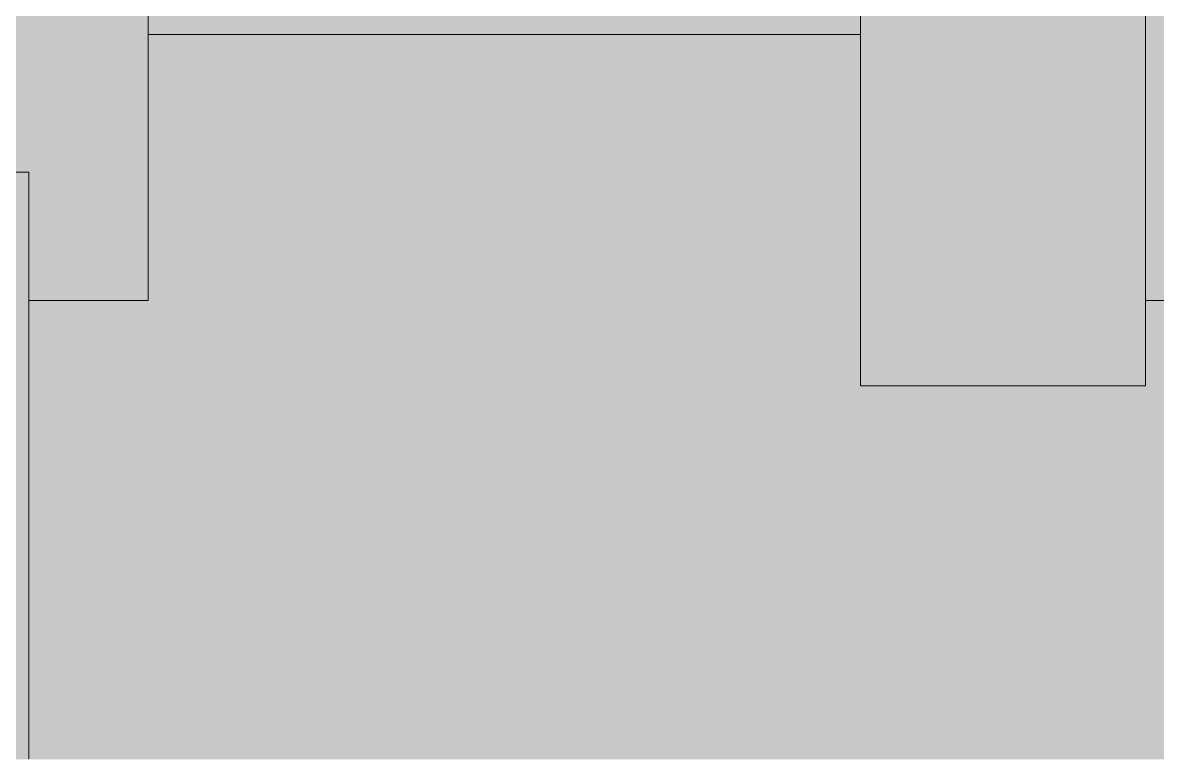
# Model space of a CAD drawing. Header units: centimetres. Extents: x -4381 to 5639, y -3920 to 4826.
# Drawn here: x 55.79 to 63.75, y 1 to 6.17 of the extents above; entities that cross this region are included whole.
import ezdxf
from ezdxf.xclip import XClip

# ---------------------------------------------------------------- set-up
doc = ezdxf.new("R2010")
doc.units = ezdxf.units.CM
doc.header["$MEASUREMENT"] = 0
doc.header["$XCLIPFRAME"] = 0
doc.set_wipeout_variables(frame=1)
doc.linetypes.add('Wipeout_Contour', pattern=[100, 0, -100])
for name, color, linetype in [('0- SITE', 7, 'Continuous'), ('Dalles', 7, 'Continuous'), ('Drawing & Figure', 7, 'Continuous'), ('Mur de clôture', 7, 'Continuous'), ('Structural - Bearing', 7, 'Continuous')]:
    doc.layers.add(name, color=color, linetype=linetype)
for name, color, linetype, lineweight in [('0- SITE_Pen_No__1', 7, 'Continuous', 5), ('0_Pen_No__1', 7, 'Continuous', 5), ('Dalles_Pen_No__1', 7, 'Continuous', 5), ('Dalles_Pen_No__7', 7, 'Continuous', 5), ('Mur de clôture_Pen_No__7', 7, 'Continuous', 5), ('Structural - Bearing_Pen_No__7', 7, 'Continuous', 5), ('Structural - Combined_Pen_No__141', 7, 'Continuous', 5)]:
    doc.layers.add(name, color=color, linetype=linetype, lineweight=lineweight)
for name, color, linetype, lineweight, true_color in [('0- SITE_Pen_No__178', 7, 'Continuous', 5, 0xbda888), ('Dalles_Pen_No__180', 7, 'Continuous', 5, 0xe2e3c6), ('Structural - Combined_Pen_No__160', 7, 'Continuous', 5, 0xdae3bb)]:
    doc.layers.add(name, color=color, linetype=linetype, lineweight=lineweight, true_color=true_color)

# ---------------------------------------------------------------- blocks, each defined once
blk = doc.blocks.new('Drawing_10_10', base_point=(-363.0919, 10.6179))
at = {"layer": 'Mur de clôture', "linetype": 'Continuous', "lineweight": 0, "ltscale": 10, "true_color": 0x000000}
blk.add_hatch(color=18, dxfattribs=at).paths.add_polyline_path([(55.5299, 10.3717), (55.5299, 5.1179), (55.8299, 5.1179), (55.8299, 10.3717), (55.8256, 10.3717)])
at = {"layer": 'Mur de clôture_Pen_No__7', "linetype": 'Continuous', "ltscale": 10}
blk.add_line((55.8299, 5.1179), (55.5299, 5.1179), dxfattribs=at)
at = {"color": 254, "linetype": 'Wipeout_Contour', "lineweight": 0, "ltscale": 224.602937}
blk.add_wipeout([(55.8299, 0.9963), (56.3014, 0.9963), (56.3014, 4.2179), (55.8299, 4.2179)], dxfattribs=at).dxf.layer = '0- SITE'
at = {"layer": '0- SITE_Pen_No__178', "linetype": 'Continuous', "ltscale": 10}
blk.add_hatch(color=256, dxfattribs=at).paths.add_polyline_path([(55.8299, 0.9963), (56.3014, 0.9963), (56.3014, 4.2179), (55.8299, 4.2179)])
at = {"layer": '0- SITE_Pen_No__1', "linetype": 'Continuous', "ltscale": 10}
blk.add_line((55.8299, 4.2179), (55.8299, 0.9963), dxfattribs=at)
at = {"layer": 'Dalles_Pen_No__7', "linetype": 'Continuous', "ltscale": 10}
blk.add_line((55.8299, 5.1179), (55.8299, 4.2179), dxfattribs=at)
at = {"color": 254, "linetype": 'Wipeout_Contour', "lineweight": 0, "ltscale": 345.163}
blk.add_wipeout([(56.3014, 4.2179), (56.3014, 0.9963), (58.7562, 0.9963), (58.7562, 6.0843), (56.6669, 6.0843), (56.6669, 4.2179)], dxfattribs=at).dxf.layer = '0- SITE'
at = {"layer": '0- SITE_Pen_No__178', "linetype": 'Continuous', "ltscale": 10}
blk.add_hatch(color=256, dxfattribs=at).paths.add_polyline_path([(56.3014, 4.2179), (56.3014, 0.9963), (58.7562, 0.9963), (58.7562, 6.0843), (56.6669, 6.0843), (56.6669, 4.2179)])
at = {"layer": 'Dalles_Pen_No__180', "linetype": 'Continuous', "lineweight": 0, "ltscale": 10, "true_color": 0x383831}
blk.add_hatch(color=250, dxfattribs=at).paths.add_polyline_path([(56.6669, 6.287), (56.2747, 6.287), (55.8299, 6.287), (55.8299, 4.2179), (56.6669, 4.2179)])
at = {"layer": 'Dalles_Pen_No__7', "linetype": 'Continuous', "ltscale": 10}
for p, q in [((56.6669, 6.287), (56.6669, 6.0843)), ((56.6669, 6.0843), (56.6669, 4.2179)), ((56.6669, 4.2179), (55.8299, 4.2179))]:
    blk.add_line(p, q, dxfattribs=at)
at = {"color": 254, "linetype": 'Wipeout_Contour', "lineweight": 0, "ltscale": 241.105391}
blk.add_wipeout([(58.7562, 6.0843), (58.7562, 0.9963), (61.4806, 0.9963), (61.4806, 6.0843)], dxfattribs=at).dxf.layer = '0- SITE'
at = {"layer": '0- SITE_Pen_No__178', "linetype": 'Continuous', "ltscale": 10}
blk.add_hatch(color=256, dxfattribs=at).paths.add_polyline_path([(58.7562, 6.0843), (58.7562, 0.9963), (61.4806, 0.9963), (61.4806, 6.0843)])
at = {"color": 254, "linetype": 'Wipeout_Contour', "lineweight": 0, "ltscale": 246.914046}
blk.add_wipeout([(61.4806, 0.9963), (61.6669, 0.9963), (61.6669, 6.0843), (61.4806, 6.0843)], dxfattribs=at).dxf.layer = '0- SITE'
at = {"layer": '0- SITE_Pen_No__178', "linetype": 'Continuous', "ltscale": 10}
blk.add_hatch(color=256, dxfattribs=at).paths.add_polyline_path([(61.4806, 0.9963), (61.6669, 0.9963), (61.6669, 6.0843), (61.4806, 6.0843)])
at = {"layer": 'Structural - Combined_Pen_No__160', "linetype": 'Continuous', "lineweight": 0, "ltscale": 10, "true_color": 0x6d715d}
blk.add_hatch(color=251, dxfattribs=at).paths.add_polyline_path([(61.6669, 6.0843), (61.6669, 6.287), (56.6669, 6.287), (56.6669, 6.0843), (59.781, 6.0843)])
at = {"layer": 'Dalles_Pen_No__1', "linetype": 'Continuous', "ltscale": 10}
blk.add_line((61.6669, 6.2512), (61.6669, 6.0843), dxfattribs=at)
at = {"layer": 'Structural - Combined_Pen_No__141', "linetype": 'Continuous', "ltscale": 10, "flags": 128}
blk.add_lwpolyline([(61.6669, 6.0843), (59.781, 6.0843), (56.6669, 6.0843)], dxfattribs=at)
at = {"color": 254, "linetype": 'Wipeout_Contour', "lineweight": 0, "ltscale": 250.897394}
blk.add_wipeout([(63.6669, 3.6179), (61.6669, 3.6179), (61.6669, 0.9963), (63.6669, 0.9963)], dxfattribs=at).dxf.layer = '0- SITE'
at = {"layer": '0- SITE_Pen_No__178', "linetype": 'Continuous', "ltscale": 10}
blk.add_hatch(color=256, dxfattribs=at).paths.add_polyline_path([(63.6669, 3.6179), (61.6669, 3.6179), (61.6669, 0.9963), (63.6669, 0.9963)])
at = {"layer": 'Dalles_Pen_No__1', "linetype": 'Continuous', "ltscale": 10}
blk.add_line((61.6669, 6.0843), (61.6669, 3.6179), dxfattribs=at)
at = {"color": 254, "linetype": 'Wipeout_Contour', "lineweight": 0, "ltscale": 255.567137}
blk.add_wipeout([(63.6669, 4.2179), (63.6669, 0.9963), (63.9669, 0.9963), (63.9669, 4.2179)], dxfattribs=at).dxf.layer = '0- SITE'
at = {"layer": '0- SITE_Pen_No__178', "linetype": 'Continuous', "ltscale": 10}
blk.add_hatch(color=256, dxfattribs=at).paths.add_polyline_path([(63.6669, 4.2179), (63.6669, 0.9963), (63.9669, 0.9963), (63.9669, 4.2179)])
at = {"layer": '0_Pen_No__1', "linetype": 'Continuous', "lineweight": 0, "ltscale": 10, "true_color": 0x000000}
blk.add_hatch(color=18, dxfattribs=at).paths.add_polyline_path([(51.7464, 0.9963), (100.4427, 0.9963), (100.4427, 5.2772), (96.4731, 5.119), (96.4731, 4.8127), (96.1733, 4.8127), (96.1733, 7.2104), (92.28, 6.6328), (88.4888, 6.5496), (82.7233, 6.8298), (79.3489, 7.2363), (77.9094, 7.5562), (75.8169, 8.2641), (74.6772, 8.5562), (72.5213, 8.8079), (70.3878, 8.8818), (68.6094, 8.8081), (67.8596, 8.6747), (67.4947, 8.5562), (66.1479, 8.0562), (64.8268, 7.5447), (63.9647, 7.3949), (63.9647, 6.2512), (63.6669, 6.2512), (61.6669, 6.2512), (61.6669, 6.287), (55.5299, 6.287), (55.5299, 7.4951), (53.1445, 7.6725), (51.7464, 7.6725)])
at = {"layer": 'Dalles', "linetype": 'Continuous', "lineweight": 0, "ltscale": 10, "true_color": 0xffffff}
blk.add_hatch(color=7, dxfattribs=at).paths.add_polyline_path([(61.6669, 3.6179), (63.6669, 3.6179), (63.6669, 6.4512), (61.6669, 6.4512)])
at = {"layer": 'Structural - Bearing', "linetype": 'Continuous', "lineweight": 5, "ltscale": 10}
blk.add_hatch(color=255, dxfattribs=at).paths.add_polyline_path([(63.6669, 9.4617), (63.6669, 4.2179), (63.9669, 4.2179), (63.9669, 9.4617), (63.9596, 9.4617)])
at = {"layer": 'Dalles_Pen_No__1', "linetype": 'Continuous', "ltscale": 10}
for p, q in [((63.6669, 4.2179), (63.6669, 3.6179)), ((63.6669, 3.6179), (61.6669, 3.6179))]:
    blk.add_line(p, q, dxfattribs=at)
at = {"layer": 'Structural - Bearing_Pen_No__7', "linetype": 'Continuous', "ltscale": 10}
blk.add_line((63.9669, 4.2179), (63.6669, 4.2179), dxfattribs=at)
at = {"layer": 'Structural - Bearing_Pen_No__7', "linetype": 'Continuous', "ltscale": 10, "flags": 128}
blk.add_lwpolyline([(63.6669, 6.4512), (63.6669, 6.2512), (63.6669, 4.2179)], dxfattribs=at)

msp = doc.modelspace()

# ---------------------------------------------------------------- block references
at = {"layer": 'Drawing & Figure', "color": 151, "linetype": 'Continuous', "lineweight": 5, "ltscale": 10, "true_color": 0x80c2ff}
ref = msp.add_blockref('Drawing_10_10', (-363.09186, 10.61787), dxfattribs=at)
XClip(ref).set_block_clipping_path([(51.7463984619, 0.9963282177), (100.4426918859, 21.3288080632)])

doc.saveas('drawing.dxf')
